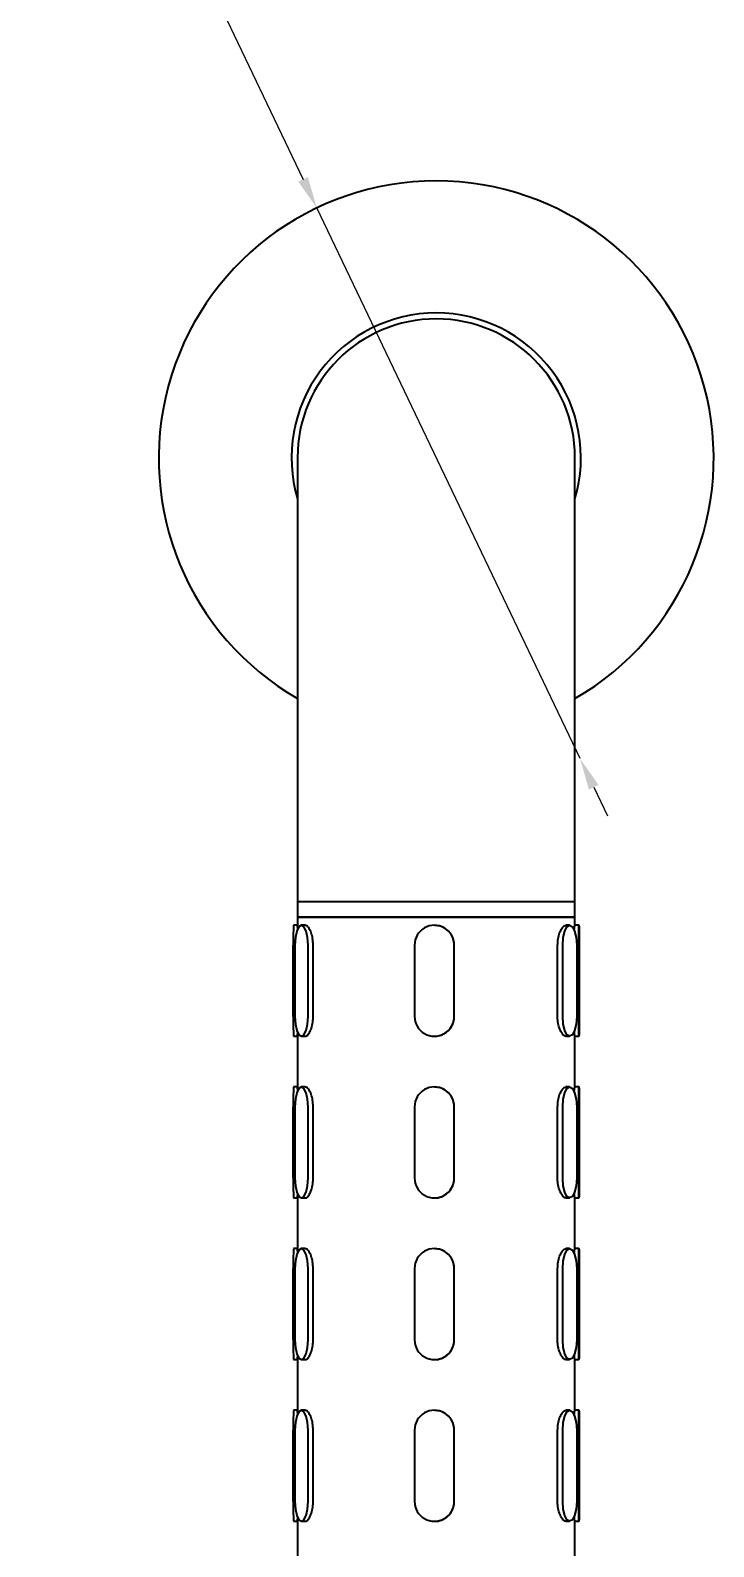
# Model space of a CAD drawing. Extents: x 0 to 2604, y 0 to 1908.
# Drawn here: x 929.1 to 1015.3, y 1079.8 to 1271.2 of the extents above; entities that cross this region are included whole.
import ezdxf

# ---------------------------------------------------------------- set-up
doc = ezdxf.new("R2010")
doc.units = 0
doc.header["$LTSCALE"] = 10
doc.header["$MEASUREMENT"] = 0
doc.header["$PDMODE"] = 3
doc.header["$PDSIZE"] = -10
doc.layers.get('0').update_dxf_attribs({"linetype": 'CONTINUOUS'})
doc.layers.get('DEFPOINTS').update_dxf_attribs({"linetype": 'CONTINUOUS'})
doc.styles.add('Daelim Dimension', font='')
doc.styles.get('Daelim Dimension').set_extended_font_data('나눔고딕')
doc.dimstyles.new('DEFAULT', dxfattribs={"dimscale": 2, "dimtxt": 2, "dimasz": 2, "dimexe": 0, "dimexo": 2, "dimgap": 1, "dimtad": 1, "dimdec": 0, "dimzin": 9, "dimdsep": 46, "dimtxsty": 'Daelim Dimension', "dimcen": 0.5, "dimclrd": 5, "dimclre": 5, "dimclrt": 256, "dimadec": 1, "dimazin": 0, "dimtfac": 1, "dimtdec": 0, "dimtix": 1, "dimtmove": 0, "dimatfit": 3, "dimfxl": 1, "dimtolj": 1, "dimtzin": 1, "dimlwd": 9, "dimlwe": 9, "dimarcsym": 0})

# ---------------------------------------------------------------- blocks, each defined once
blk = doc.blocks.new('*D0')
at = {"color": 5, "lineweight": 9, "transparency": 16777216}
for p, q in [((929.14, 1324.35), (963.55, 1252.36)), ((998.48, 1179.28), (965.27, 1248.75)), ((1000.21, 1175.67), (1001.93, 1172.06))]:
    blk.add_line(p, q, dxfattribs=at)
at = {"color": 5, "transparency": 16777216}
for points in [[(964.15, 1252.65), (962.95, 1252.07), (965.27, 1248.75)], [(1000.81, 1175.96), (999.6, 1175.38), (998.48, 1179.28)]]:
    blk.add_solid(points, dxfattribs=at)
at = {"layer": 'DEFPOINTS', "color": 0, "transparency": 16777216}
for p in [(965.27, 1248.75), (998.48, 1179.28)]:
    blk.add_point(p, dxfattribs=at)
at = {"color": 7, "transparency": 16777216, "insert": (954.85, 1304.82), "char_height": 20, "attachment_point": 5, "rotation": 295.5464, "style": 'Daelim Dimension'}
blk.add_mtext('\\A1;%%C70', dxfattribs=at)

msp = doc.modelspace()

# ---------------------------------------------------------------- linework, layer by layer
at = {"color": 7, "linetype": 'Continuous', "lineweight": 25}
for p, q in [((962.84, 1217.25), (962.84, 1192.25)), ((997.84, 1192.25), (997.84, 1217.25)), ((962.84, 1192.25), (962.84, 1161.25)), ((997.84, 1161.25), (997.84, 1192.25)), ((962.84, 1161.25), (962.84, 1159.25)), ((962.84, 1161.25), (997.84, 1161.25)), ((997.84, 1159.25), (997.84, 1161.25)), ((962.84, 1158.25), (962.34, 1158.25)), ((962.84, 1159.25), (962.84, 1158.2)), ((962.84, 1159.25), (997.84, 1159.25)), ((980.11, 1159.25), (962.84, 1159.25)), ((963.82, 1158.25), (963.35, 1158.25)), ((997.84, 1159.25), (980.11, 1159.25)), ((980.11, 1158.25), (980.11, 1158.25)), ((997.17, 1158.25), (996.7, 1158.25)), ((998.34, 1158.25), (997.83, 1158.25)), ((997.84, 1158.23), (997.84, 1159.25)), ((962.31, 1146.75), (962.31, 1155.75)), ((962.52, 1155.75), (962.52, 1146.75)), ((964.17, 1146.75), (964.17, 1155.75)), ((964.81, 1146.75), (964.81, 1155.75)), ((977.61, 1155.75), (977.61, 1146.75)), ((982.61, 1146.75), (982.61, 1155.75)), ((982.62, 1146.75), (982.62, 1155.75)), ((995.65, 1146.75), (995.65, 1155.75)), ((996.29, 1146.75), (996.29, 1155.75)), ((998.06, 1155.75), (998.06, 1146.75)), ((998.3, 1146.75), (998.3, 1155.75)), ((998.37, 1155.75), (998.37, 1146.75)), ((962.34, 1144.25), (962.84, 1144.25)), ((962.84, 1144.26), (962.84, 1137.8)), ((963.35, 1144.25), (963.82, 1144.25)), ((980.11, 1144.25), (980.11, 1144.25)), ((996.7, 1144.25), (997.17, 1144.25)), ((997.83, 1144.25), (998.34, 1144.25)), ((997.84, 1137.83), (997.84, 1144.29)), ((962.84, 1137.85), (962.34, 1137.85)), ((963.82, 1137.85), (963.35, 1137.85)), ((980.11, 1137.85), (980.11, 1137.85)), ((997.17, 1137.85), (996.7, 1137.85)), ((998.34, 1137.85), (997.83, 1137.85)), ((962.31, 1126.35), (962.31, 1135.35)), ((962.52, 1135.35), (962.52, 1126.35)), ((964.17, 1126.35), (964.17, 1135.35)), ((964.81, 1126.35), (964.81, 1135.35)), ((977.61, 1135.35), (977.61, 1126.35)), ((982.61, 1126.35), (982.61, 1135.35)), ((982.62, 1126.35), (982.62, 1135.35)), ((995.65, 1126.35), (995.65, 1135.35)), ((996.29, 1126.35), (996.29, 1135.35)), ((998.06, 1135.35), (998.06, 1126.35)), ((998.3, 1126.35), (998.3, 1135.35)), ((998.37, 1135.35), (998.37, 1126.35)), ((962.34, 1123.85), (962.84, 1123.85)), ((962.84, 1123.86), (962.84, 1117.4)), ((963.35, 1123.85), (963.82, 1123.85)), ((980.11, 1123.85), (980.11, 1123.85)), ((996.7, 1123.85), (997.17, 1123.85)), ((997.83, 1123.85), (998.34, 1123.85)), ((997.84, 1117.43), (997.84, 1123.89)), ((962.84, 1117.45), (962.34, 1117.45)), ((963.82, 1117.45), (963.35, 1117.45)), ((980.11, 1117.45), (980.11, 1117.45)), ((997.17, 1117.45), (996.7, 1117.45)), ((998.34, 1117.45), (997.83, 1117.45)), ((962.31, 1105.95), (962.31, 1114.95)), ((962.52, 1114.95), (962.52, 1105.95)), ((964.17, 1105.95), (964.17, 1114.95)), ((964.81, 1105.95), (964.81, 1114.95)), ((977.61, 1114.95), (977.61, 1105.95)), ((982.61, 1105.95), (982.61, 1114.95)), ((982.62, 1105.95), (982.62, 1114.95)), ((995.65, 1105.95), (995.65, 1114.95)), ((996.29, 1105.95), (996.29, 1114.95)), ((998.06, 1114.95), (998.06, 1105.95)), ((998.3, 1105.95), (998.3, 1114.95)), ((998.37, 1114.95), (998.37, 1105.95)), ((962.34, 1103.45), (962.84, 1103.45)), ((962.84, 1103.46), (962.84, 1097)), ((963.35, 1103.45), (963.82, 1103.45)), ((980.11, 1103.45), (980.11, 1103.45)), ((996.7, 1103.45), (997.17, 1103.45)), ((997.83, 1103.45), (998.34, 1103.45)), ((997.84, 1097.03), (997.84, 1103.49)), ((962.84, 1097.05), (962.34, 1097.05)), ((963.82, 1097.05), (963.35, 1097.05)), ((980.11, 1097.05), (980.11, 1097.05)), ((997.17, 1097.05), (996.7, 1097.05)), ((998.34, 1097.05), (997.83, 1097.05)), ((962.31, 1085.55), (962.31, 1094.55)), ((962.52, 1094.55), (962.52, 1085.55)), ((964.17, 1085.55), (964.17, 1094.55)), ((964.81, 1085.55), (964.81, 1094.55)), ((977.61, 1094.55), (977.61, 1085.55)), ((982.61, 1085.55), (982.61, 1094.55)), ((982.62, 1085.55), (982.62, 1094.55)), ((995.65, 1085.55), (995.65, 1094.55)), ((996.29, 1085.55), (996.29, 1094.55)), ((998.06, 1094.55), (998.06, 1085.55)), ((998.3, 1085.55), (998.3, 1094.55)), ((998.37, 1094.55), (998.37, 1085.55)), ((962.34, 1083.05), (962.84, 1083.05)), ((962.84, 1083.06), (962.84, 1076.6)), ((963.35, 1083.05), (963.82, 1083.05)), ((980.11, 1083.05), (980.11, 1083.05)), ((996.7, 1083.05), (997.17, 1083.05)), ((997.83, 1083.05), (998.34, 1083.05)), ((997.84, 1076.63), (997.84, 1083.09))]:
    msp.add_line(p, q, dxfattribs=at)
at = {"color": 7, "linetype": 'Continuous', "lineweight": 25, "flags": 128}
for points in [[(964.17, 1155.75), (964.11, 1156.7), (963.93, 1157.51), (963.66, 1158.06), (963.35, 1158.25), (963.03, 1158.06), (962.76, 1157.51), (962.58, 1156.7), (962.52, 1155.75)], [(996.29, 1155.75), (996.35, 1156.7), (996.55, 1157.51), (996.83, 1158.06), (997.17, 1158.25), (997.51, 1158.06), (997.8, 1157.51), (997.99, 1156.7), (998.06, 1155.75)], [(998.3, 1155.75), (998.31, 1156.7), (998.31, 1157.51), (998.32, 1158.06), (998.34, 1158.25), (998.35, 1158.06), (998.36, 1157.51), (998.36, 1156.7), (998.37, 1155.75)], [(962.52, 1146.75), (962.58, 1145.79), (962.76, 1144.98), (963.03, 1144.44), (963.35, 1144.25), (963.66, 1144.44), (963.93, 1144.98), (964.11, 1145.79), (964.17, 1146.75)], [(998.06, 1146.75), (997.99, 1145.79), (997.8, 1144.98), (997.51, 1144.44), (997.17, 1144.25), (996.83, 1144.44), (996.55, 1144.98), (996.35, 1145.79), (996.29, 1146.75)], [(998.37, 1146.75), (998.36, 1145.79), (998.36, 1144.98), (998.35, 1144.44), (998.34, 1144.25), (998.32, 1144.44), (998.31, 1144.98), (998.31, 1145.79), (998.3, 1146.75)], [(964.17, 1135.35), (964.11, 1136.3), (963.93, 1137.11), (963.66, 1137.66), (963.35, 1137.85), (963.03, 1137.66), (962.76, 1137.11), (962.58, 1136.3), (962.52, 1135.35)], [(996.29, 1135.35), (996.35, 1136.3), (996.55, 1137.11), (996.83, 1137.66), (997.17, 1137.85), (997.51, 1137.66), (997.8, 1137.11), (997.99, 1136.3), (998.06, 1135.35)], [(998.3, 1135.35), (998.31, 1136.3), (998.31, 1137.11), (998.32, 1137.66), (998.34, 1137.85), (998.35, 1137.66), (998.36, 1137.11), (998.36, 1136.3), (998.37, 1135.35)], [(962.52, 1126.35), (962.58, 1125.39), (962.76, 1124.58), (963.03, 1124.04), (963.35, 1123.85), (963.66, 1124.04), (963.93, 1124.58), (964.11, 1125.39), (964.17, 1126.35)], [(998.06, 1126.35), (997.99, 1125.39), (997.8, 1124.58), (997.51, 1124.04), (997.17, 1123.85), (996.83, 1124.04), (996.55, 1124.58), (996.35, 1125.39), (996.29, 1126.35)], [(998.37, 1126.35), (998.36, 1125.39), (998.36, 1124.58), (998.35, 1124.04), (998.34, 1123.85), (998.32, 1124.04), (998.31, 1124.58), (998.31, 1125.39), (998.3, 1126.35)], [(964.17, 1114.95), (964.11, 1115.9), (963.93, 1116.71), (963.66, 1117.26), (963.35, 1117.45), (963.03, 1117.26), (962.76, 1116.71), (962.58, 1115.9), (962.52, 1114.95)], [(996.29, 1114.95), (996.35, 1115.9), (996.55, 1116.71), (996.83, 1117.26), (997.17, 1117.45), (997.51, 1117.26), (997.8, 1116.71), (997.99, 1115.9), (998.06, 1114.95)], [(998.3, 1114.95), (998.31, 1115.9), (998.31, 1116.71), (998.32, 1117.26), (998.34, 1117.45), (998.35, 1117.26), (998.36, 1116.71), (998.36, 1115.9), (998.37, 1114.95)], [(962.52, 1105.95), (962.58, 1104.99), (962.76, 1104.18), (963.03, 1103.64), (963.35, 1103.45), (963.66, 1103.64), (963.93, 1104.18), (964.11, 1104.99), (964.17, 1105.95)], [(998.06, 1105.95), (997.99, 1104.99), (997.8, 1104.18), (997.51, 1103.64), (997.17, 1103.45), (996.83, 1103.64), (996.55, 1104.18), (996.35, 1104.99), (996.29, 1105.95)], [(998.37, 1105.95), (998.36, 1104.99), (998.36, 1104.18), (998.35, 1103.64), (998.34, 1103.45), (998.32, 1103.64), (998.31, 1104.18), (998.31, 1104.99), (998.3, 1105.95)], [(964.17, 1094.55), (964.11, 1095.5), (963.93, 1096.31), (963.66, 1096.86), (963.35, 1097.05), (963.03, 1096.86), (962.76, 1096.31), (962.58, 1095.5), (962.52, 1094.55)], [(996.29, 1094.55), (996.35, 1095.5), (996.55, 1096.31), (996.83, 1096.86), (997.17, 1097.05), (997.51, 1096.86), (997.8, 1096.31), (997.99, 1095.5), (998.06, 1094.55)], [(998.3, 1094.55), (998.31, 1095.5), (998.31, 1096.31), (998.32, 1096.86), (998.34, 1097.05), (998.35, 1096.86), (998.36, 1096.31), (998.36, 1095.5), (998.37, 1094.55)], [(962.52, 1085.55), (962.58, 1084.59), (962.76, 1083.78), (963.03, 1083.24), (963.35, 1083.05), (963.66, 1083.24), (963.93, 1083.78), (964.11, 1084.59), (964.17, 1085.55)], [(998.06, 1085.55), (997.99, 1084.59), (997.8, 1083.78), (997.51, 1083.24), (997.17, 1083.05), (996.83, 1083.24), (996.55, 1083.78), (996.35, 1084.59), (996.29, 1085.55)], [(998.37, 1085.55), (998.36, 1084.59), (998.36, 1083.78), (998.35, 1083.24), (998.34, 1083.05), (998.32, 1083.24), (998.31, 1083.78), (998.31, 1084.59), (998.3, 1085.55)]]:
    msp.add_lwpolyline(points, dxfattribs=at)
msp.add_arc((980.34, 1217.16), 35, 299.9998, 240.0002)
at = {"color": 7, "linetype": 'Continuous', "lineweight": 25}
for centre, radius, start, end in [((980.34, 1217.25), 18.25, 90, 196.4829), ((980.34, 1217.25), 17.5, 90, 180), ((980.34, 1217.25), 18.25, 343.5171, 90), ((980.34, 1217.25), 17.5, 0, 90), ((1011.64, 1156.37), 49.34, 177.8221, 180.7257), ((980.11, 1155.75), 2.5, 359.9965, 180.0035), ((1011.64, 1146.12), 49.34, 179.2743, 182.1779), ((980.11, 1146.75), 2.5, 179.9965, 0.0035), ((1011.64, 1135.97), 49.34, 177.8221, 180.7257), ((980.11, 1135.35), 2.5, 359.9965, 180.0035), ((1011.64, 1125.72), 49.34, 179.2743, 182.1779), ((980.11, 1126.35), 2.5, 179.9965, 0.0035), ((1011.64, 1115.57), 49.34, 177.8221, 180.7257), ((980.11, 1114.95), 2.5, 359.9965, 180.0035), ((1011.64, 1105.32), 49.34, 179.2743, 182.1779), ((980.11, 1105.95), 2.5, 179.9965, 0.0035), ((1011.64, 1095.17), 49.34, 177.8221, 180.7257), ((980.11, 1094.55), 2.5, 359.9965, 180.0035), ((1011.64, 1084.92), 49.34, 179.2743, 182.1779), ((980.11, 1085.55), 2.5, 179.9965, 0.0035)]:
    msp.add_arc(centre, radius, start, end, dxfattribs=at)
for points, knots in [([(962.88, 1157.75), (962.88, 1157.79), (962.86, 1158.02), (962.84, 1158.19), (962.84, 1158.2), (962.84, 1158.2)], [0, 0, 0, 0, 0.1174528, 0.747636, 1, 1, 1, 1]), ([(964.81, 1155.75), (964.8, 1156.03), (964.77, 1156.58), (964.58, 1157.33), (964.31, 1157.89), (964.04, 1158.21), (963.88, 1158.21), (963.82, 1158.21)], [0, 0, 0, 0, 0.213248, 0.426444, 0.641012, 0.856495, 1, 1, 1, 1]), ([(982.62, 1155.75), (982.59, 1156.03), (982.53, 1156.58), (982.11, 1157.33), (981.48, 1157.89), (980.77, 1158.21), (980.3, 1158.21), (980.11, 1158.21)], [0, 0, 0, 0, 0.213248, 0.426444, 0.641012, 0.856495, 1, 1, 1, 1]), ([(995.65, 1155.75), (995.66, 1156.03), (995.69, 1156.58), (995.9, 1157.33), (996.18, 1157.89), (996.47, 1158.21), (996.63, 1158.21), (996.7, 1158.21)], [0, 0, 0, 0, 0.213248, 0.426444, 0.641012, 0.856495, 1, 1, 1, 1]), ([(997.74, 1157.61), (997.75, 1157.7), (997.78, 1157.98), (997.82, 1158.21), (997.83, 1158.21), (997.83, 1158.21)], [0, 0, 0, 0, 0.208826, 0.683729, 1, 1, 1, 1]), ([(963.82, 1144.28), (963.85, 1144.27), (963.97, 1144.23), (964.21, 1144.46), (964.49, 1144.93), (964.71, 1145.63), (964.8, 1146.27), (964.81, 1146.65), (964.81, 1146.75)], [0, 0, 0, 0, 0.070496, 0.28295, 0.496154, 0.711255, 0.926476, 1, 1, 1, 1]), ([(980.12, 1144.28), (980.21, 1144.27), (980.58, 1144.23), (981.21, 1144.46), (981.91, 1144.93), (982.41, 1145.63), (982.6, 1146.27), (982.61, 1146.65), (982.62, 1146.75)], [0, 0, 0, 0, 0.070496, 0.28295, 0.496154, 0.711255, 0.926476, 1, 1, 1, 1]), ([(996.7, 1144.28), (996.67, 1144.27), (996.54, 1144.23), (996.29, 1144.46), (995.99, 1144.93), (995.75, 1145.63), (995.66, 1146.27), (995.65, 1146.65), (995.65, 1146.75)], [0, 0, 0, 0, 0.070496, 0.28295, 0.496154, 0.711255, 0.926476, 1, 1, 1, 1]), ([(962.84, 1144.26), (962.84, 1144.26), (962.83, 1144.24), (962.85, 1144.4), (962.87, 1144.65), (962.88, 1144.74)], [0, 0, 0, 0, 0.042138, 0.673183, 1, 1, 1, 1]), ([(997.83, 1144.28), (997.83, 1144.27), (997.83, 1144.23), (997.79, 1144.42), (997.76, 1144.73), (997.74, 1144.86)], [0, 0, 0, 0, 0.1570071, 0.6301764, 1, 1, 1, 1]), ([(962.88, 1137.35), (962.88, 1137.39), (962.86, 1137.62), (962.84, 1137.79), (962.84, 1137.8), (962.84, 1137.8)], [0, 0, 0, 0, 0.117453, 0.747636, 1, 1, 1, 1]), ([(964.81, 1135.35), (964.8, 1135.63), (964.77, 1136.18), (964.58, 1136.93), (964.31, 1137.49), (964.04, 1137.81), (963.88, 1137.81), (963.82, 1137.81)], [0, 0, 0, 0, 0.213248, 0.426444, 0.641012, 0.856495, 1, 1, 1, 1]), ([(982.62, 1135.35), (982.59, 1135.63), (982.53, 1136.18), (982.11, 1136.93), (981.48, 1137.49), (980.77, 1137.81), (980.3, 1137.81), (980.11, 1137.81)], [0, 0, 0, 0, 0.213248, 0.426444, 0.641012, 0.856495, 1, 1, 1, 1]), ([(995.65, 1135.35), (995.66, 1135.63), (995.69, 1136.18), (995.9, 1136.93), (996.18, 1137.49), (996.47, 1137.81), (996.63, 1137.81), (996.7, 1137.81)], [0, 0, 0, 0, 0.213248, 0.426444, 0.641012, 0.856495, 1, 1, 1, 1]), ([(997.74, 1137.21), (997.75, 1137.3), (997.78, 1137.58), (997.82, 1137.81), (997.83, 1137.81), (997.83, 1137.81)], [0, 0, 0, 0, 0.208826, 0.6837293, 1, 1, 1, 1]), ([(963.82, 1123.88), (963.85, 1123.87), (963.97, 1123.83), (964.21, 1124.06), (964.49, 1124.53), (964.71, 1125.23), (964.8, 1125.87), (964.81, 1126.25), (964.81, 1126.35)], [0, 0, 0, 0, 0.070496, 0.28295, 0.496154, 0.711255, 0.926476, 1, 1, 1, 1]), ([(980.12, 1123.88), (980.21, 1123.87), (980.58, 1123.83), (981.21, 1124.06), (981.91, 1124.53), (982.41, 1125.23), (982.6, 1125.87), (982.61, 1126.25), (982.62, 1126.35)], [0, 0, 0, 0, 0.070496, 0.28295, 0.496154, 0.711255, 0.926476, 1, 1, 1, 1]), ([(996.7, 1123.88), (996.67, 1123.87), (996.54, 1123.83), (996.29, 1124.06), (995.99, 1124.53), (995.75, 1125.23), (995.66, 1125.87), (995.65, 1126.25), (995.65, 1126.35)], [0, 0, 0, 0, 0.070496, 0.28295, 0.496154, 0.711255, 0.926476, 1, 1, 1, 1]), ([(962.84, 1123.86), (962.84, 1123.86), (962.83, 1123.84), (962.85, 1124), (962.87, 1124.25), (962.88, 1124.34)], [0, 0, 0, 0, 0.042138, 0.673183, 1, 1, 1, 1]), ([(997.83, 1123.88), (997.83, 1123.87), (997.83, 1123.83), (997.79, 1124.02), (997.76, 1124.33), (997.74, 1124.46)], [0, 0, 0, 0, 0.1570071, 0.6301764, 1, 1, 1, 1]), ([(962.88, 1116.95), (962.88, 1116.99), (962.86, 1117.22), (962.84, 1117.39), (962.84, 1117.4), (962.84, 1117.4)], [0, 0, 0, 0, 0.117453, 0.747636, 1, 1, 1, 1]), ([(964.81, 1114.95), (964.8, 1115.23), (964.77, 1115.78), (964.58, 1116.53), (964.31, 1117.09), (964.04, 1117.41), (963.88, 1117.41), (963.82, 1117.41)], [0, 0, 0, 0, 0.213248, 0.426444, 0.641012, 0.856495, 1, 1, 1, 1]), ([(982.62, 1114.95), (982.59, 1115.23), (982.53, 1115.78), (982.11, 1116.53), (981.48, 1117.09), (980.77, 1117.41), (980.3, 1117.41), (980.11, 1117.41)], [0, 0, 0, 0, 0.213248, 0.426444, 0.641012, 0.856495, 1, 1, 1, 1]), ([(995.65, 1114.95), (995.66, 1115.23), (995.69, 1115.78), (995.9, 1116.53), (996.18, 1117.09), (996.47, 1117.41), (996.63, 1117.41), (996.7, 1117.41)], [0, 0, 0, 0, 0.213248, 0.426444, 0.641012, 0.856495, 1, 1, 1, 1]), ([(997.74, 1116.81), (997.75, 1116.9), (997.78, 1117.18), (997.82, 1117.41), (997.83, 1117.41), (997.83, 1117.41)], [0, 0, 0, 0, 0.208826, 0.683729, 1, 1, 1, 1]), ([(963.82, 1103.48), (963.85, 1103.47), (963.97, 1103.43), (964.21, 1103.66), (964.49, 1104.13), (964.71, 1104.83), (964.8, 1105.47), (964.81, 1105.85), (964.81, 1105.95)], [0, 0, 0, 0, 0.070496, 0.28295, 0.496154, 0.711255, 0.926476, 1, 1, 1, 1]), ([(980.12, 1103.48), (980.21, 1103.47), (980.58, 1103.43), (981.21, 1103.66), (981.91, 1104.13), (982.41, 1104.83), (982.6, 1105.47), (982.61, 1105.85), (982.62, 1105.95)], [0, 0, 0, 0, 0.070496, 0.28295, 0.496154, 0.711255, 0.926476, 1, 1, 1, 1]), ([(996.7, 1103.48), (996.67, 1103.47), (996.54, 1103.43), (996.29, 1103.66), (995.99, 1104.13), (995.75, 1104.83), (995.66, 1105.47), (995.65, 1105.85), (995.65, 1105.95)], [0, 0, 0, 0, 0.070496, 0.28295, 0.496154, 0.711255, 0.926476, 1, 1, 1, 1]), ([(962.84, 1103.46), (962.84, 1103.46), (962.83, 1103.44), (962.85, 1103.6), (962.87, 1103.85), (962.88, 1103.94)], [0, 0, 0, 0, 0.042138, 0.673183, 1, 1, 1, 1]), ([(997.83, 1103.48), (997.83, 1103.47), (997.83, 1103.43), (997.79, 1103.62), (997.76, 1103.93), (997.74, 1104.06)], [0, 0, 0, 0, 0.157007, 0.630176, 1, 1, 1, 1]), ([(962.88, 1096.55), (962.88, 1096.59), (962.86, 1096.82), (962.84, 1096.99), (962.84, 1097), (962.84, 1097)], [0, 0, 0, 0, 0.117453, 0.747636, 1, 1, 1, 1]), ([(964.81, 1094.55), (964.8, 1094.83), (964.77, 1095.38), (964.58, 1096.13), (964.31, 1096.69), (964.04, 1097.01), (963.88, 1097.01), (963.82, 1097.01)], [0, 0, 0, 0, 0.213248, 0.426444, 0.641012, 0.856495, 1, 1, 1, 1]), ([(982.62, 1094.55), (982.59, 1094.83), (982.53, 1095.38), (982.11, 1096.13), (981.48, 1096.69), (980.77, 1097.01), (980.3, 1097.01), (980.11, 1097.01)], [0, 0, 0, 0, 0.213248, 0.426444, 0.641012, 0.856495, 1, 1, 1, 1]), ([(995.65, 1094.55), (995.66, 1094.83), (995.69, 1095.38), (995.9, 1096.13), (996.18, 1096.69), (996.47, 1097.01), (996.63, 1097.01), (996.7, 1097.01)], [0, 0, 0, 0, 0.213248, 0.426444, 0.641012, 0.856495, 1, 1, 1, 1]), ([(997.74, 1096.41), (997.75, 1096.5), (997.78, 1096.78), (997.82, 1097.01), (997.83, 1097.01), (997.83, 1097.01)], [0, 0, 0, 0, 0.208826, 0.683729, 1, 1, 1, 1]), ([(963.82, 1083.08), (963.85, 1083.07), (963.97, 1083.03), (964.21, 1083.26), (964.49, 1083.73), (964.71, 1084.43), (964.8, 1085.07), (964.81, 1085.45), (964.81, 1085.55)], [0, 0, 0, 0, 0.070496, 0.28295, 0.496154, 0.711255, 0.926476, 1, 1, 1, 1]), ([(980.12, 1083.08), (980.21, 1083.07), (980.58, 1083.03), (981.21, 1083.26), (981.91, 1083.73), (982.41, 1084.43), (982.6, 1085.07), (982.61, 1085.45), (982.62, 1085.55)], [0, 0, 0, 0, 0.070496, 0.28295, 0.496154, 0.711255, 0.926476, 1, 1, 1, 1]), ([(996.7, 1083.08), (996.67, 1083.07), (996.54, 1083.03), (996.29, 1083.26), (995.99, 1083.73), (995.75, 1084.43), (995.66, 1085.07), (995.65, 1085.45), (995.65, 1085.55)], [0, 0, 0, 0, 0.070496, 0.28295, 0.496154, 0.711255, 0.926476, 1, 1, 1, 1]), ([(962.84, 1083.06), (962.84, 1083.06), (962.83, 1083.04), (962.85, 1083.2), (962.87, 1083.45), (962.88, 1083.54)], [0, 0, 0, 0, 0.042138, 0.673183, 1, 1, 1, 1]), ([(997.83, 1083.08), (997.83, 1083.07), (997.83, 1083.03), (997.79, 1083.22), (997.76, 1083.53), (997.74, 1083.66)], [0, 0, 0, 0, 0.157007, 0.630176, 1, 1, 1, 1])]:
    msp.add_open_spline(points, degree=3, knots=knots, dxfattribs=at)

# ---------------------------------------------------------------- dimensions: what is measured, and where the dimension line sits
at = {"color": 5}
dim = msp.add_diameter_dim_2p(p1=(998.48, 1179.28), p2=(965.27, 1248.75), text='%%C70', dimstyle='DEFAULT', override={"dimtxt": 10, "dimclrd": 5, "dimclrt": 7}, dxfattribs=at)
dim.commit()
dim.dimension.update_dxf_attribs({"geometry": '*D0', "text_midpoint": (941.52, 1298.45), "dimtype": 131})

doc.saveas('drawing.dxf')
